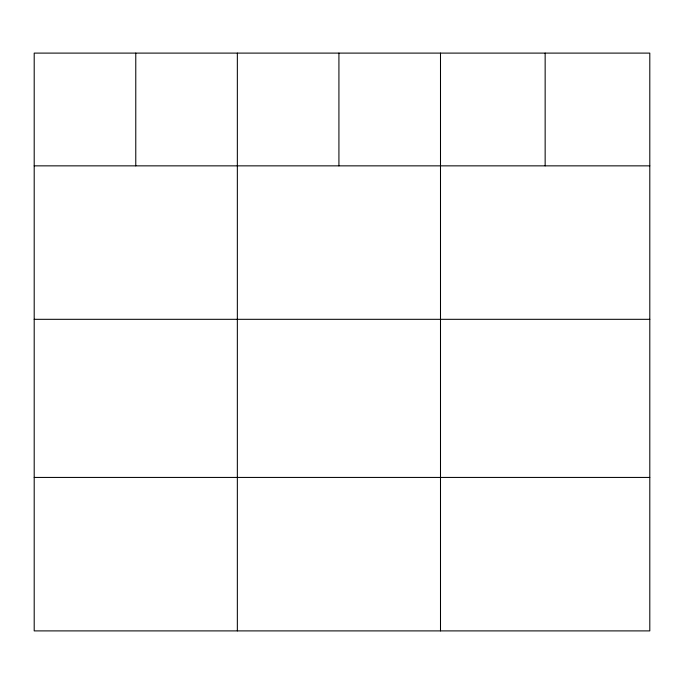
<?xml version="1.0" encoding="UTF-8"?>
<svg xmlns="http://www.w3.org/2000/svg" width="684" height="684" viewBox="0 0 684 684"><rect width="100%" height="100%" fill="white"/><g stroke="black" fill="none" stroke-linecap="round" stroke-linejoin="round"><path stroke-width="1.03" d="M649.8 319.317L649.8 53.104L34.2 53.104L34.2 630.896L649.8 630.896L649.8 319.317L34.2 319.317M34.2 165.853L649.8 165.853M34.2 477.432L649.8 477.432M545.148 53.104L545.148 165.853M440.496 53.104L440.496 630.896M338.922 53.104L338.922 165.853M237.348 53.104L237.348 630.896M135.774 53.104L135.774 165.853"/></g></svg>
